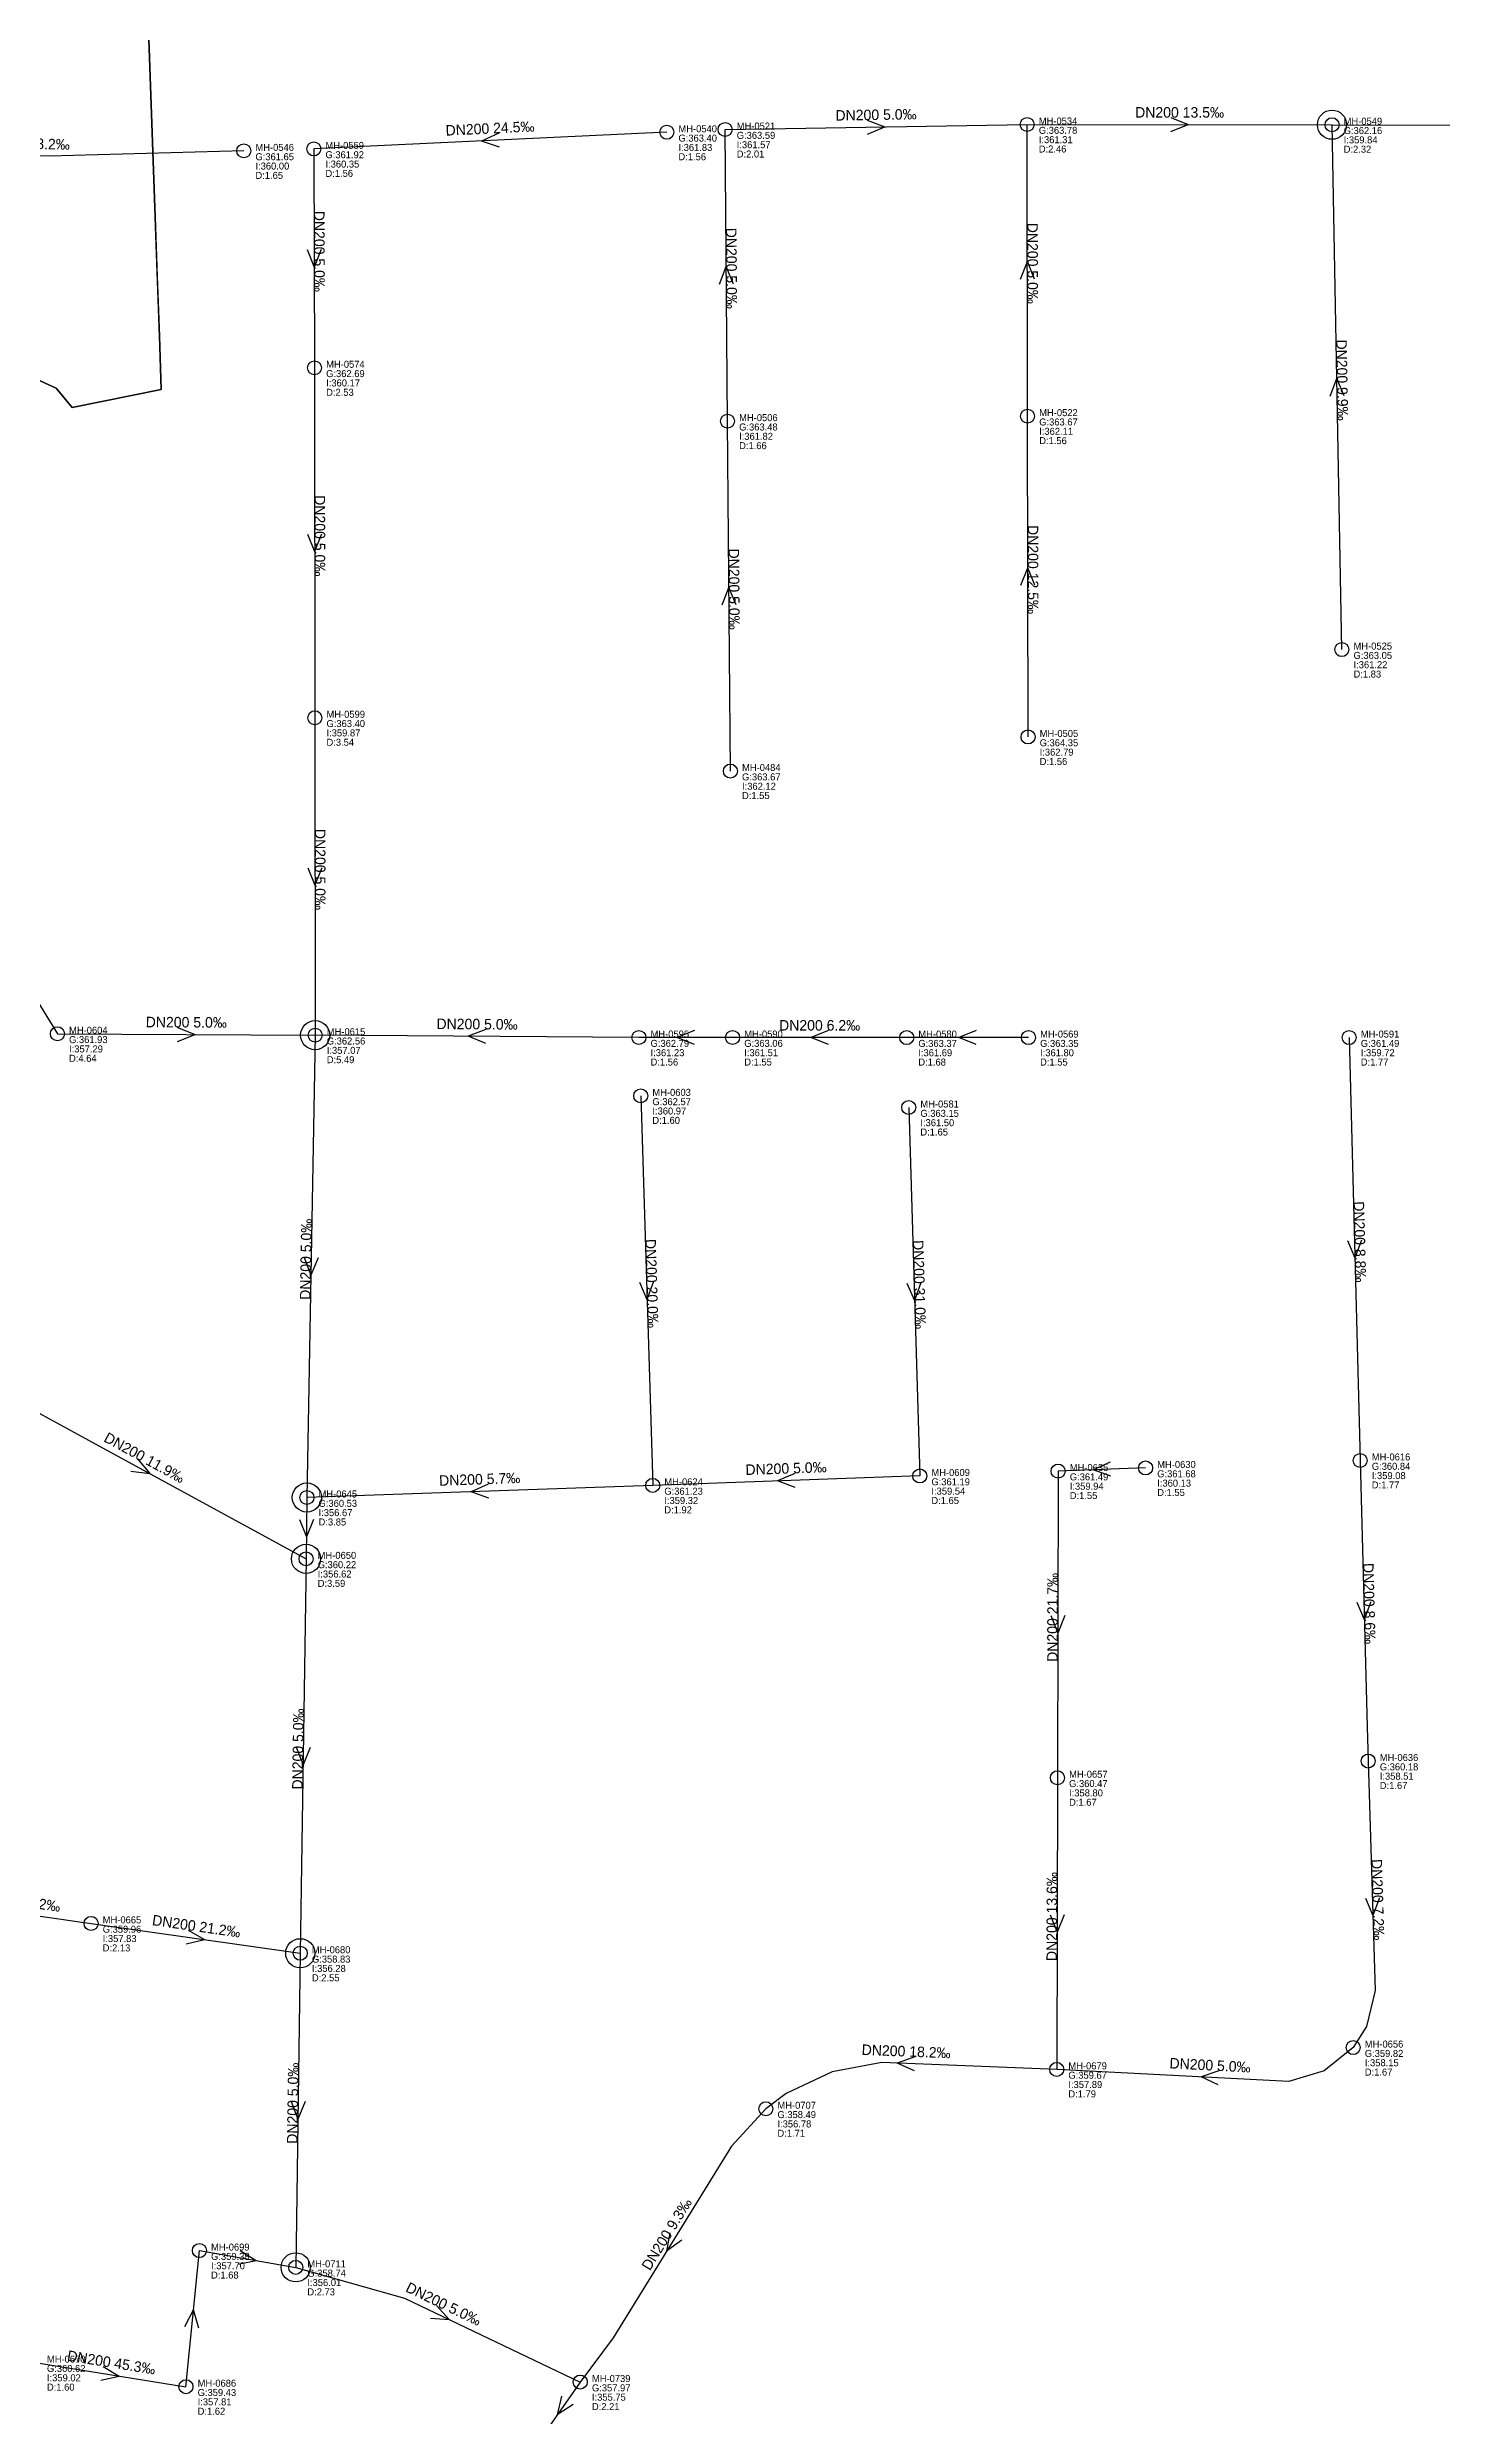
# Model space of a CAD drawing. Header units: metres. Extents: x 449148 to 451990, y 2566737 to 2570847.
# Drawn here: x 450654 to 450893.1, y 2568508.5 to 2568914.7 of the extents above; entities that cross this region are included whole.
import ezdxf
from ezdxf.enums import TextEntityAlignment as Align

# ---------------------------------------------------------------- set-up
doc = ezdxf.new("R2010")
doc.units = ezdxf.units.M
for name, color, linetype in [('SEW-CATCHMENT', 4, 'Continuous'), ('SEW-DROP', 6, 'Continuous'), ('SEW-LABEL', 2, 'Continuous'), ('SEW-MH', 7, 'Continuous'), ('SEW-MH-LABEL', 8, 'Continuous'), ('SEW-PIPE-DN200', 3, 'Continuous')]:
    doc.layers.add(name, color=color, linetype=linetype)

msp = doc.modelspace()

# ---------------------------------------------------------------- linework, layer by layer
at = {"layer": 'SEW-CATCHMENT'}
for points in [[(450638.48, 2568863.93), (450655.46, 2568856.2), (450658.19, 2568852.9), (450673.48, 2568856.01), (450673.16, 2568865.17), (450673.16, 2568865.17), (450672.43, 2568885.56), (450672.43, 2568885.56), (450669.4, 2568970.79)], [(450669.4, 2568970.79), (450672.43, 2568885.56), (450672.43, 2568885.56), (450672.79, 2568875.36), (450673.16, 2568865.17), (450673.16, 2568865.17), (450673.48, 2568856.01), (450658.19, 2568852.9), (450655.46, 2568856.2), (450638.48, 2568863.93)]]:
    msp.add_lwpolyline(points, dxfattribs=at)
at = {"layer": 'SEW-DROP'}
for centre in [(450874.16, 2568901.39), (450699.85, 2568745.3), (450699.85, 2568745.3), (450698.44, 2568666.04), (450698.29, 2568655.52), (450697.3, 2568587.9), (450696.52, 2568534.05)]:
    msp.add_circle(centre, 2.5, dxfattribs=at)
at = {"layer": 'SEW-LABEL'}
for p, q in [((450731.32, 2568899.94), (450728.38, 2568898.6)), ((450794.49, 2568902.18), (450797.51, 2568901.03)), ((450794.53, 2568899.78), (450797.51, 2568901.03)), ((450846.53, 2568902.61), (450849.53, 2568901.41)), ((450846.53, 2568900.21), (450849.53, 2568901.41)), ((450731.43, 2568897.55), (450728.38, 2568898.6)), ((450698.48, 2568879.98), (450699.69, 2568876.98)), ((450700.88, 2568879.99), (450699.69, 2568876.98)), ((450769.14, 2568874.06), (450770.31, 2568877.07)), ((450771.54, 2568874.08), (450770.31, 2568877.07)), ((450820.74, 2568874.93), (450821.94, 2568877.93)), ((450823.14, 2568874.93), (450821.94, 2568877.93)), ((450873.83, 2568854.88), (450874.98, 2568857.9)), ((450876.23, 2568854.92), (450874.98, 2568857.9)), ((450698.57, 2568831.22), (450699.77, 2568828.22)), ((450700.97, 2568831.22), (450699.77, 2568828.22)), ((450769.6, 2568819.06), (450770.77, 2568822.07)), ((450772, 2568819.08), (450770.77, 2568822.07)), ((450820.81, 2568822.43), (450822.01, 2568825.43)), ((450823.21, 2568822.43), (450822.01, 2568825.43)), ((450698.62, 2568774.01), (450699.82, 2568771.01)), ((450701.02, 2568774.01), (450699.82, 2568771.01)), ((450676.25, 2568744.23), (450679.26, 2568745.41)), ((450676.27, 2568746.63), (450679.26, 2568745.41)), ((450729.11, 2568746.29), (450726.1, 2568745.11)), ((450729.09, 2568743.89), (450726.1, 2568745.11)), ((450764.88, 2568746.1), (450761.88, 2568744.9)), ((450764.88, 2568743.7), (450761.88, 2568744.9)), ((450787.83, 2568746.09), (450784.83, 2568744.89)), ((450787.83, 2568743.69), (450784.83, 2568744.89)), ((450813.18, 2568746.09), (450810.18, 2568744.89)), ((450813.18, 2568743.69), (450810.18, 2568744.89)), ((450876.8, 2568710.11), (450878.08, 2568707.14)), ((450879.2, 2568710.17), (450878.08, 2568707.14)), ((450697.97, 2568707.19), (450699.12, 2568704.17)), ((450700.37, 2568707.15), (450699.12, 2568704.17)), ((450755.44, 2568702.97), (450756.73, 2568700.01)), ((450757.84, 2568703.05), (450756.73, 2568700.01)), ((450801.3, 2568702.78), (450802.59, 2568699.82)), ((450803.7, 2568702.85), (450802.59, 2568699.82)), ((450669.43, 2568672.64), (450671.49, 2568670.15)), ((450836.16, 2568672.09), (450833.21, 2568670.78)), ((450668.28, 2568670.54), (450671.49, 2568670.15)), ((450729.54, 2568668.33), (450726.58, 2568667.03)), ((450782.06, 2568670.18), (450779.1, 2568668.88)), ((450782.14, 2568667.78), (450779.1, 2568668.88)), ((450836.25, 2568669.69), (450833.21, 2568670.78)), ((450729.62, 2568665.93), (450726.58, 2568667.03)), ((450697.19, 2568662.29), (450698.35, 2568659.28)), ((450699.59, 2568662.26), (450698.35, 2568659.28)), ((450878.41, 2568648.1), (450879.69, 2568645.13)), ((450880.81, 2568648.16), (450879.69, 2568645.13)), ((450825.95, 2568645.78), (450827.14, 2568642.78)), ((450828.35, 2568645.78), (450827.14, 2568642.78)), ((450696.62, 2568623.23), (450697.78, 2568620.21)), ((450699.02, 2568623.19), (450697.78, 2568620.21)), ((450825.83, 2568594.49), (450827.03, 2568591.49)), ((450828.23, 2568594.49), (450827.03, 2568591.49)), ((450879.88, 2568597.34), (450881.18, 2568594.37)), ((450882.28, 2568597.41), (450881.18, 2568594.37)), ((450677.72, 2568589.49), (450680.86, 2568590.25)), ((450678.06, 2568591.86), (450680.86, 2568590.25)), ((450802.67, 2568570.14), (450799.63, 2568569.05)), ((450802.58, 2568567.74), (450799.63, 2568569.05)), ((450854.77, 2568567.73), (450851.71, 2568566.69)), ((450854.65, 2568565.33), (450851.71, 2568566.69)), ((450695.73, 2568562.49), (450696.89, 2568559.48)), ((450698.13, 2568562.46), (450696.89, 2568559.48)), ((450760.65, 2568539.99), (450760.09, 2568536.81)), ((450762.69, 2568538.73), (450760.09, 2568536.81)), ((450686.58, 2568534.57), (450689.74, 2568535.23)), ((450686.99, 2568536.93), (450689.74, 2568535.23)), ((450677.52, 2568523.89), (450679.01, 2568526.76)), ((450679.91, 2568523.65), (450679.01, 2568526.76)), ((450719.62, 2568525.34), (450722.85, 2568525.13)), ((450720.66, 2568527.5), (450722.85, 2568525.13)), ((450663.5, 2568517.08), (450666.28, 2568515.42)), ((450663.12, 2568514.71), (450666.28, 2568515.42)), ((450742.1, 2568511.94), (450741.35, 2568508.79)), ((450744.06, 2568510.55), (450741.35, 2568508.79))]:
    msp.add_line(p, q, dxfattribs=at)
at = {"layer": 'SEW-MH'}
for centre in [(450760.13, 2568900.1), (450770.12, 2568900.57), (450821.9, 2568901.43), (450874.16, 2568901.39), (450687.62, 2568896.91), (450699.62, 2568897.25), (450699.74, 2568859.72), (450770.53, 2568850.57), (450821.97, 2568851.43), (450875.85, 2568811.41), (450699.8, 2568799.72), (450822.05, 2568796.43), (450771.03, 2568790.58), (450655.67, 2568745.54), (450699.85, 2568745.3), (450755.35, 2568744.9), (450771.41, 2568744.9), (450801.25, 2568744.89), (450822.12, 2568744.89), (450877.1, 2568744.89), (450755.66, 2568734.9), (450801.6, 2568732.9), (450827.21, 2568670.57), (450842.2, 2568671.1), (450878.98, 2568672.39), (450757.71, 2568668.12), (450803.49, 2568669.73), (450698.44, 2568666.04), (450698.29, 2568655.52), (450827.09, 2568617.99), (450880.35, 2568620.86), (450661.44, 2568593.02), (450697.3, 2568587.9), (450877.78, 2568571.73), (450826.97, 2568567.99), (450777.1, 2568561.24), (450680.01, 2568536.93), (450696.52, 2568534.05), (450677.71, 2568513.59), (450745.3, 2568514.39)]:
    msp.add_circle(centre, 1.2, dxfattribs=at)
at = {"layer": 'SEW-PIPE-DN200'}
for points in [[(450760.13, 2568900.1), (450699.62, 2568897.25)], [(450770.12, 2568900.57), (450821.9, 2568901.43)], [(450770.53, 2568850.57), (450770.12, 2568900.57)], [(450821.9, 2568901.43), (450874.16, 2568901.39)], [(450821.97, 2568851.43), (450821.9, 2568901.43), (450821.9, 2568901.43)], [(450874.16, 2568901.39), (450972.67, 2568901.31)], [(450875.85, 2568811.41), (450874.16, 2568901.39)], [(450687.62, 2568896.91), (450654.25, 2568895.98), (450612.67, 2568896.98)], [(450699.62, 2568897.25), (450699.74, 2568859.72)], [(450699.74, 2568859.72), (450699.8, 2568799.72)], [(450771.03, 2568790.58), (450770.53, 2568850.57)], [(450822.05, 2568796.43), (450821.97, 2568851.43)], [(450611.92, 2568827.81), (450646.68, 2568760.19), (450655.67, 2568745.54)], [(450699.8, 2568799.72), (450699.85, 2568745.3)], [(450655.67, 2568745.54), (450655.67, 2568745.54), (450699.85, 2568745.3)], [(450699.85, 2568745.3), (450698.44, 2568666.04)], [(450755.35, 2568744.9), (450699.85, 2568745.3)], [(450771.41, 2568744.9), (450755.35, 2568744.9)], [(450801.25, 2568744.89), (450771.41, 2568744.9)], [(450822.12, 2568744.89), (450801.25, 2568744.89)], [(450877.1, 2568744.89), (450878.98, 2568672.39)], [(450755.66, 2568734.9), (450757.71, 2568668.12)], [(450801.6, 2568732.9), (450803.49, 2568669.73)], [(450642.05, 2568686.23), (450664.67, 2568673.87), (450698.29, 2568655.52)], [(450878.98, 2568672.39), (450880.17, 2568626.7), (450880.35, 2568620.86)], [(450757.71, 2568668.12), (450698.44, 2568666.04)], [(450803.49, 2568669.73), (450757.71, 2568668.12)], [(450827.21, 2568670.57), (450827.09, 2568617.99)], [(450842.2, 2568671.1), (450827.21, 2568670.57)], [(450698.44, 2568666.04), (450698.29, 2568655.52)], [(450698.29, 2568655.52), (450697.3, 2568587.9)], [(450880.35, 2568620.86), (450881.58, 2568581.49), (450880.06, 2568575.32), (450877.78, 2568571.73)], [(450827.09, 2568617.99), (450826.97, 2568567.99)], [(450635.55, 2568596.72), (450661.44, 2568593.02)], [(450661.44, 2568593.02), (450697.3, 2568587.9)], [(450697.3, 2568587.9), (450696.52, 2568534.05)], [(450877.78, 2568571.73), (450877.78, 2568571.73), (450872.84, 2568567.73), (450866.76, 2568565.9), (450826.97, 2568567.99)], [(450826.97, 2568567.99), (450797.02, 2568569.15), (450788.47, 2568567.55), (450780.61, 2568563.83), (450777.1, 2568561.24), (450777.1, 2568561.24)], [(450777.1, 2568561.24), (450771.22, 2568554.84), (450750.94, 2568521.98), (450745.3, 2568514.39)], [(450677.71, 2568513.59), (450680.01, 2568536.93)], [(450680.01, 2568536.93), (450696.52, 2568534.05)], [(450696.52, 2568534.05), (450715.19, 2568528.79), (450745.3, 2568514.39)], [(450651.88, 2568517.72), (450677.71, 2568513.59)], [(450745.3, 2568514.39), (450739.14, 2568505.65)]]:
    msp.add_lwpolyline(points, dxfattribs=at)

# ---------------------------------------------------------------- texts
at = {"layer": 'SEW-LABEL'}
for s, rotation, p in [('DN200 5.0‰', 0.9532, (450796.01, 2568902.2)), ('DN200 13.5‰', -0.0467, (450848.03, 2568902.61)), ('DN200 18.2‰', 358.6174, (450650.15, 2568897.28)), ('DN200 24.5‰', 2.7004, (450729.87, 2568899.87)), ('DN200 5.0‰', -89.8072, (450699.68, 2568879.68)), ('DN200 5.0‰', 270.476, (450770.33, 2568876.77)), ('DN200 5.0‰', 270.0783, (450821.94, 2568877.63)), ('DN200 9.9‰', 271.0769, (450875.01, 2568857.6)), ('DN200 5.0‰', -89.9488, (450699.77, 2568830.92)), ('DN200 12.5‰', 270.0783, (450822.01, 2568825.13)), ('DN200 5.0‰', 270.476, (450770.78, 2568821.77)), ('DN200 5.0‰', -89.9488, (450699.82, 2568773.71)), ('DN200 5.0‰', -0.3152, (450677.76, 2568746.62)), ('DN200 5.0‰', 359.582, (450727.6, 2568746.3)), ('DN200 6.2‰', 359.9954, (450786.33, 2568746.09)), ('DN200 8.8‰', -88.5146, (450878.04, 2568709.84)), ('DN200 5.0‰', 88.9868, (450699.15, 2568706.87)), ('DN200 20.0‰', -88.2345, (450756.68, 2568702.71)), ('DN200 31.0‰', -88.2936, (450802.54, 2568702.52)), ('DN200 11.9‰', -28.6339, (450670.17, 2568672.07)), ('DN200 5.0‰', 2.0165, (450780.6, 2568670.13)), ('DN200 5.7‰', 2.0165, (450728.08, 2568668.28)), ('DN200 21.7‰', 89.8682, (450827.15, 2568645.48)), ('DN200 8.6‰', -88.5143, (450879.65, 2568647.83)), ('DN200 5.0‰', 89.1638, (450697.8, 2568622.91)), ('DN200 7.2‰', -88.2113, (450881.13, 2568597.07)), ('DN200 21.2‰', -8.1277, (450648.5, 2568596.07)), ('DN200 13.6‰', 89.8682, (450827.03, 2568594.19)), ('DN200 21.2‰', -8.128, (450679.37, 2568591.66)), ('DN200 18.2‰', 357.7785, (450801.13, 2568570.19)), ('DN200 5.0‰', 356.9886, (450853.21, 2568567.81)), ('DN200 5.0‰', 89.1636, (450696.91, 2568562.18)), ('DN200 9.3‰', 58.3168, (450760.88, 2568539.29)), ('DN200 5.0‰', -25.5523, (450721.49, 2568526.97)), ('DN200 45.3‰', -9.0767, (450664.79, 2568516.86))]:
    msp.add_text(s, height=1.8, rotation=rotation, dxfattribs=at).set_placement(p, align=Align.CENTER)
at = {"layer": 'SEW-MH-LABEL'}
for s, p in [('G:363.40', (450762.13, 2568898.5)), ('MH-0540', (450762.13, 2568900.1)), ('G:363.59', (450772.12, 2568898.97)), ('MH-0521', (450772.12, 2568900.57)), ('G:363.78', (450823.9, 2568899.83)), ('MH-0534', (450823.9, 2568901.43)), ('I:361.31', (450823.9, 2568898.23)), ('G:362.16', (450876.16, 2568899.79)), ('MH-0549', (450876.16, 2568901.39)), ('I:359.84', (450876.16, 2568898.19)), ('G:361.65', (450689.62, 2568895.31)), ('MH-0546', (450689.62, 2568896.91)), ('I:360.00', (450689.62, 2568893.71)), ('G:361.92', (450701.62, 2568895.65)), ('MH-0559', (450701.62, 2568897.25)), ('I:360.35', (450701.62, 2568894.05)), ('D:1.56', (450762.13, 2568895.3)), ('I:361.83', (450762.13, 2568896.9)), ('D:2.01', (450772.12, 2568895.77)), ('I:361.57', (450772.12, 2568897.37)), ('D:2.46', (450823.9, 2568896.63)), ('D:2.32', (450876.16, 2568896.59)), ('D:1.65', (450689.62, 2568892.11)), ('D:1.56', (450701.62, 2568892.45)), ('G:362.69', (450701.74, 2568858.12)), ('MH-0574', (450701.74, 2568859.72)), ('D:2.53', (450701.74, 2568854.92)), ('I:360.17', (450701.74, 2568856.52)), ('G:363.48', (450772.53, 2568848.97)), ('MH-0506', (450772.53, 2568850.57)), ('G:363.67', (450823.97, 2568849.83)), ('MH-0522', (450823.97, 2568851.43)), ('D:1.66', (450772.53, 2568845.77)), ('I:361.82', (450772.53, 2568847.37)), ('D:1.56', (450823.97, 2568846.63)), ('I:362.11', (450823.97, 2568848.23)), ('G:363.05', (450877.85, 2568809.81)), ('MH-0525', (450877.85, 2568811.41)), ('D:1.83', (450877.85, 2568806.61)), ('I:361.22', (450877.85, 2568808.21)), ('G:363.40', (450701.8, 2568798.12)), ('MH-0599', (450701.8, 2568799.72)), ('I:359.87', (450701.8, 2568796.52)), ('MH-0505', (450824.05, 2568796.43)), ('D:3.54', (450701.8, 2568794.92)), ('G:364.35', (450824.05, 2568794.83)), ('I:362.79', (450824.05, 2568793.23)), ('G:363.67', (450773.03, 2568788.98)), ('MH-0484', (450773.03, 2568790.58)), ('D:1.56', (450824.05, 2568791.63)), ('D:1.55', (450773.03, 2568785.78)), ('I:362.12', (450773.03, 2568787.38)), ('G:361.93', (450657.67, 2568743.94)), ('MH-0604', (450657.67, 2568745.54)), ('G:362.56', (450701.85, 2568743.7)), ('MH-0615', (450701.85, 2568745.3)), ('G:362.79', (450757.35, 2568743.3)), ('MH-0595', (450757.35, 2568744.9)), ('G:363.06', (450773.41, 2568743.3)), ('MH-0590', (450773.41, 2568744.9)), ('G:363.37', (450803.25, 2568743.29)), ('MH-0580', (450803.25, 2568744.89)), ('G:363.35', (450824.12, 2568743.29)), ('MH-0569', (450824.12, 2568744.89)), ('G:361.49', (450879.1, 2568743.29)), ('MH-0591', (450879.1, 2568744.89)), ('D:4.64', (450657.67, 2568740.74)), ('I:357.29', (450657.67, 2568742.34)), ('D:5.49', (450701.85, 2568740.5)), ('I:357.07', (450701.85, 2568742.1)), ('D:1.56', (450757.35, 2568740.1)), ('I:361.23', (450757.35, 2568741.7)), ('D:1.55', (450773.41, 2568740.1)), ('I:361.51', (450773.41, 2568741.7)), ('D:1.68', (450803.25, 2568740.09)), ('I:361.69', (450803.25, 2568741.69)), ('D:1.55', (450824.12, 2568740.09)), ('I:361.80', (450824.12, 2568741.69)), ('D:1.77', (450879.1, 2568740.09)), ('I:359.72', (450879.1, 2568741.69)), ('G:362.57', (450757.66, 2568733.3)), ('MH-0603', (450757.66, 2568734.9)), ('I:360.97', (450757.66, 2568731.7)), ('G:363.15', (450803.6, 2568731.3)), ('MH-0581', (450803.6, 2568732.9)), ('D:1.60', (450757.66, 2568730.1)), ('D:1.65', (450803.6, 2568728.1)), ('I:361.50', (450803.6, 2568729.7)), ('MH-0635', (450829.21, 2568670.57)), ('MH-0630', (450844.2, 2568671.1)), ('G:360.84', (450880.98, 2568670.79)), ('MH-0616', (450880.98, 2568672.39)), ('G:361.23', (450759.71, 2568666.52)), ('MH-0624', (450759.71, 2568668.12)), ('G:361.19', (450805.49, 2568668.13)), ('MH-0609', (450805.49, 2568669.73)), ('I:359.54', (450805.49, 2568666.53)), ('G:361.49', (450829.21, 2568668.97)), ('I:359.94', (450829.21, 2568667.37)), ('G:361.68', (450844.2, 2568669.5)), ('D:1.55', (450844.2, 2568666.3)), ('I:360.13', (450844.2, 2568667.9)), ('D:1.77', (450880.98, 2568667.59)), ('I:359.08', (450880.98, 2568669.19)), ('G:360.53', (450700.44, 2568664.44)), ('MH-0645', (450700.44, 2568666.04)), ('I:356.67', (450700.44, 2568662.84)), ('D:1.92', (450759.71, 2568663.32)), ('I:359.32', (450759.71, 2568664.92)), ('D:1.65', (450805.49, 2568664.93)), ('D:1.55', (450829.21, 2568665.77)), ('D:3.85', (450700.44, 2568661.24)), ('G:360.22', (450700.29, 2568653.92)), ('MH-0650', (450700.29, 2568655.52)), ('D:3.59', (450700.29, 2568650.72)), ('I:356.62', (450700.29, 2568652.32)), ('MH-0657', (450829.09, 2568617.99)), ('G:360.18', (450882.35, 2568619.26)), ('MH-0636', (450882.35, 2568620.86)), ('I:358.51', (450882.35, 2568617.66)), ('G:360.47', (450829.09, 2568616.39)), ('I:358.80', (450829.09, 2568614.79)), ('D:1.67', (450882.35, 2568616.06)), ('D:1.67', (450829.09, 2568613.19)), ('MH-0665', (450663.44, 2568593.02)), ('G:359.96', (450663.44, 2568591.42)), ('I:357.83', (450663.44, 2568589.82)), ('D:2.13', (450663.44, 2568588.22)), ('G:358.83', (450699.3, 2568586.3)), ('MH-0680', (450699.3, 2568587.9)), ('D:2.55', (450699.3, 2568583.1)), ('I:356.28', (450699.3, 2568584.7)), ('G:359.82', (450879.78, 2568570.13)), ('MH-0656', (450879.78, 2568571.73)), ('G:359.67', (450828.97, 2568566.39)), ('MH-0679', (450828.97, 2568567.99)), ('I:357.89', (450828.97, 2568564.79)), ('D:1.67', (450879.78, 2568566.93)), ('I:358.15', (450879.78, 2568568.53)), ('MH-0707', (450779.1, 2568561.24)), ('D:1.79', (450828.97, 2568563.19)), ('G:358.49', (450779.1, 2568559.64)), ('D:1.71', (450779.1, 2568556.44)), ('I:356.78', (450779.1, 2568558.04)), ('MH-0699', (450682.01, 2568536.93)), ('G:359.38', (450682.01, 2568535.33)), ('D:1.68', (450682.01, 2568532.13)), ('I:357.70', (450682.01, 2568533.73)), ('G:358.74', (450698.52, 2568532.45)), ('MH-0711', (450698.52, 2568534.05)), ('D:2.73', (450698.52, 2568529.25)), ('I:356.01', (450698.52, 2568530.85)), ('G:360.62', (450653.88, 2568516.12)), ('MH-0670', (450653.88, 2568517.72)), ('D:1.60', (450653.88, 2568512.92)), ('I:359.02', (450653.88, 2568514.52)), ('G:359.43', (450679.71, 2568511.99)), ('MH-0686', (450679.71, 2568513.59)), ('G:357.97', (450747.3, 2568512.79)), ('MH-0739', (450747.3, 2568514.39)), ('D:1.62', (450679.71, 2568508.79)), ('I:357.81', (450679.71, 2568510.39)), ('D:2.21', (450747.3, 2568509.59)), ('I:355.75', (450747.3, 2568511.19))]:
    msp.add_text(s, height=1.2, dxfattribs=at).set_placement(p)

doc.saveas('drawing.dxf')
